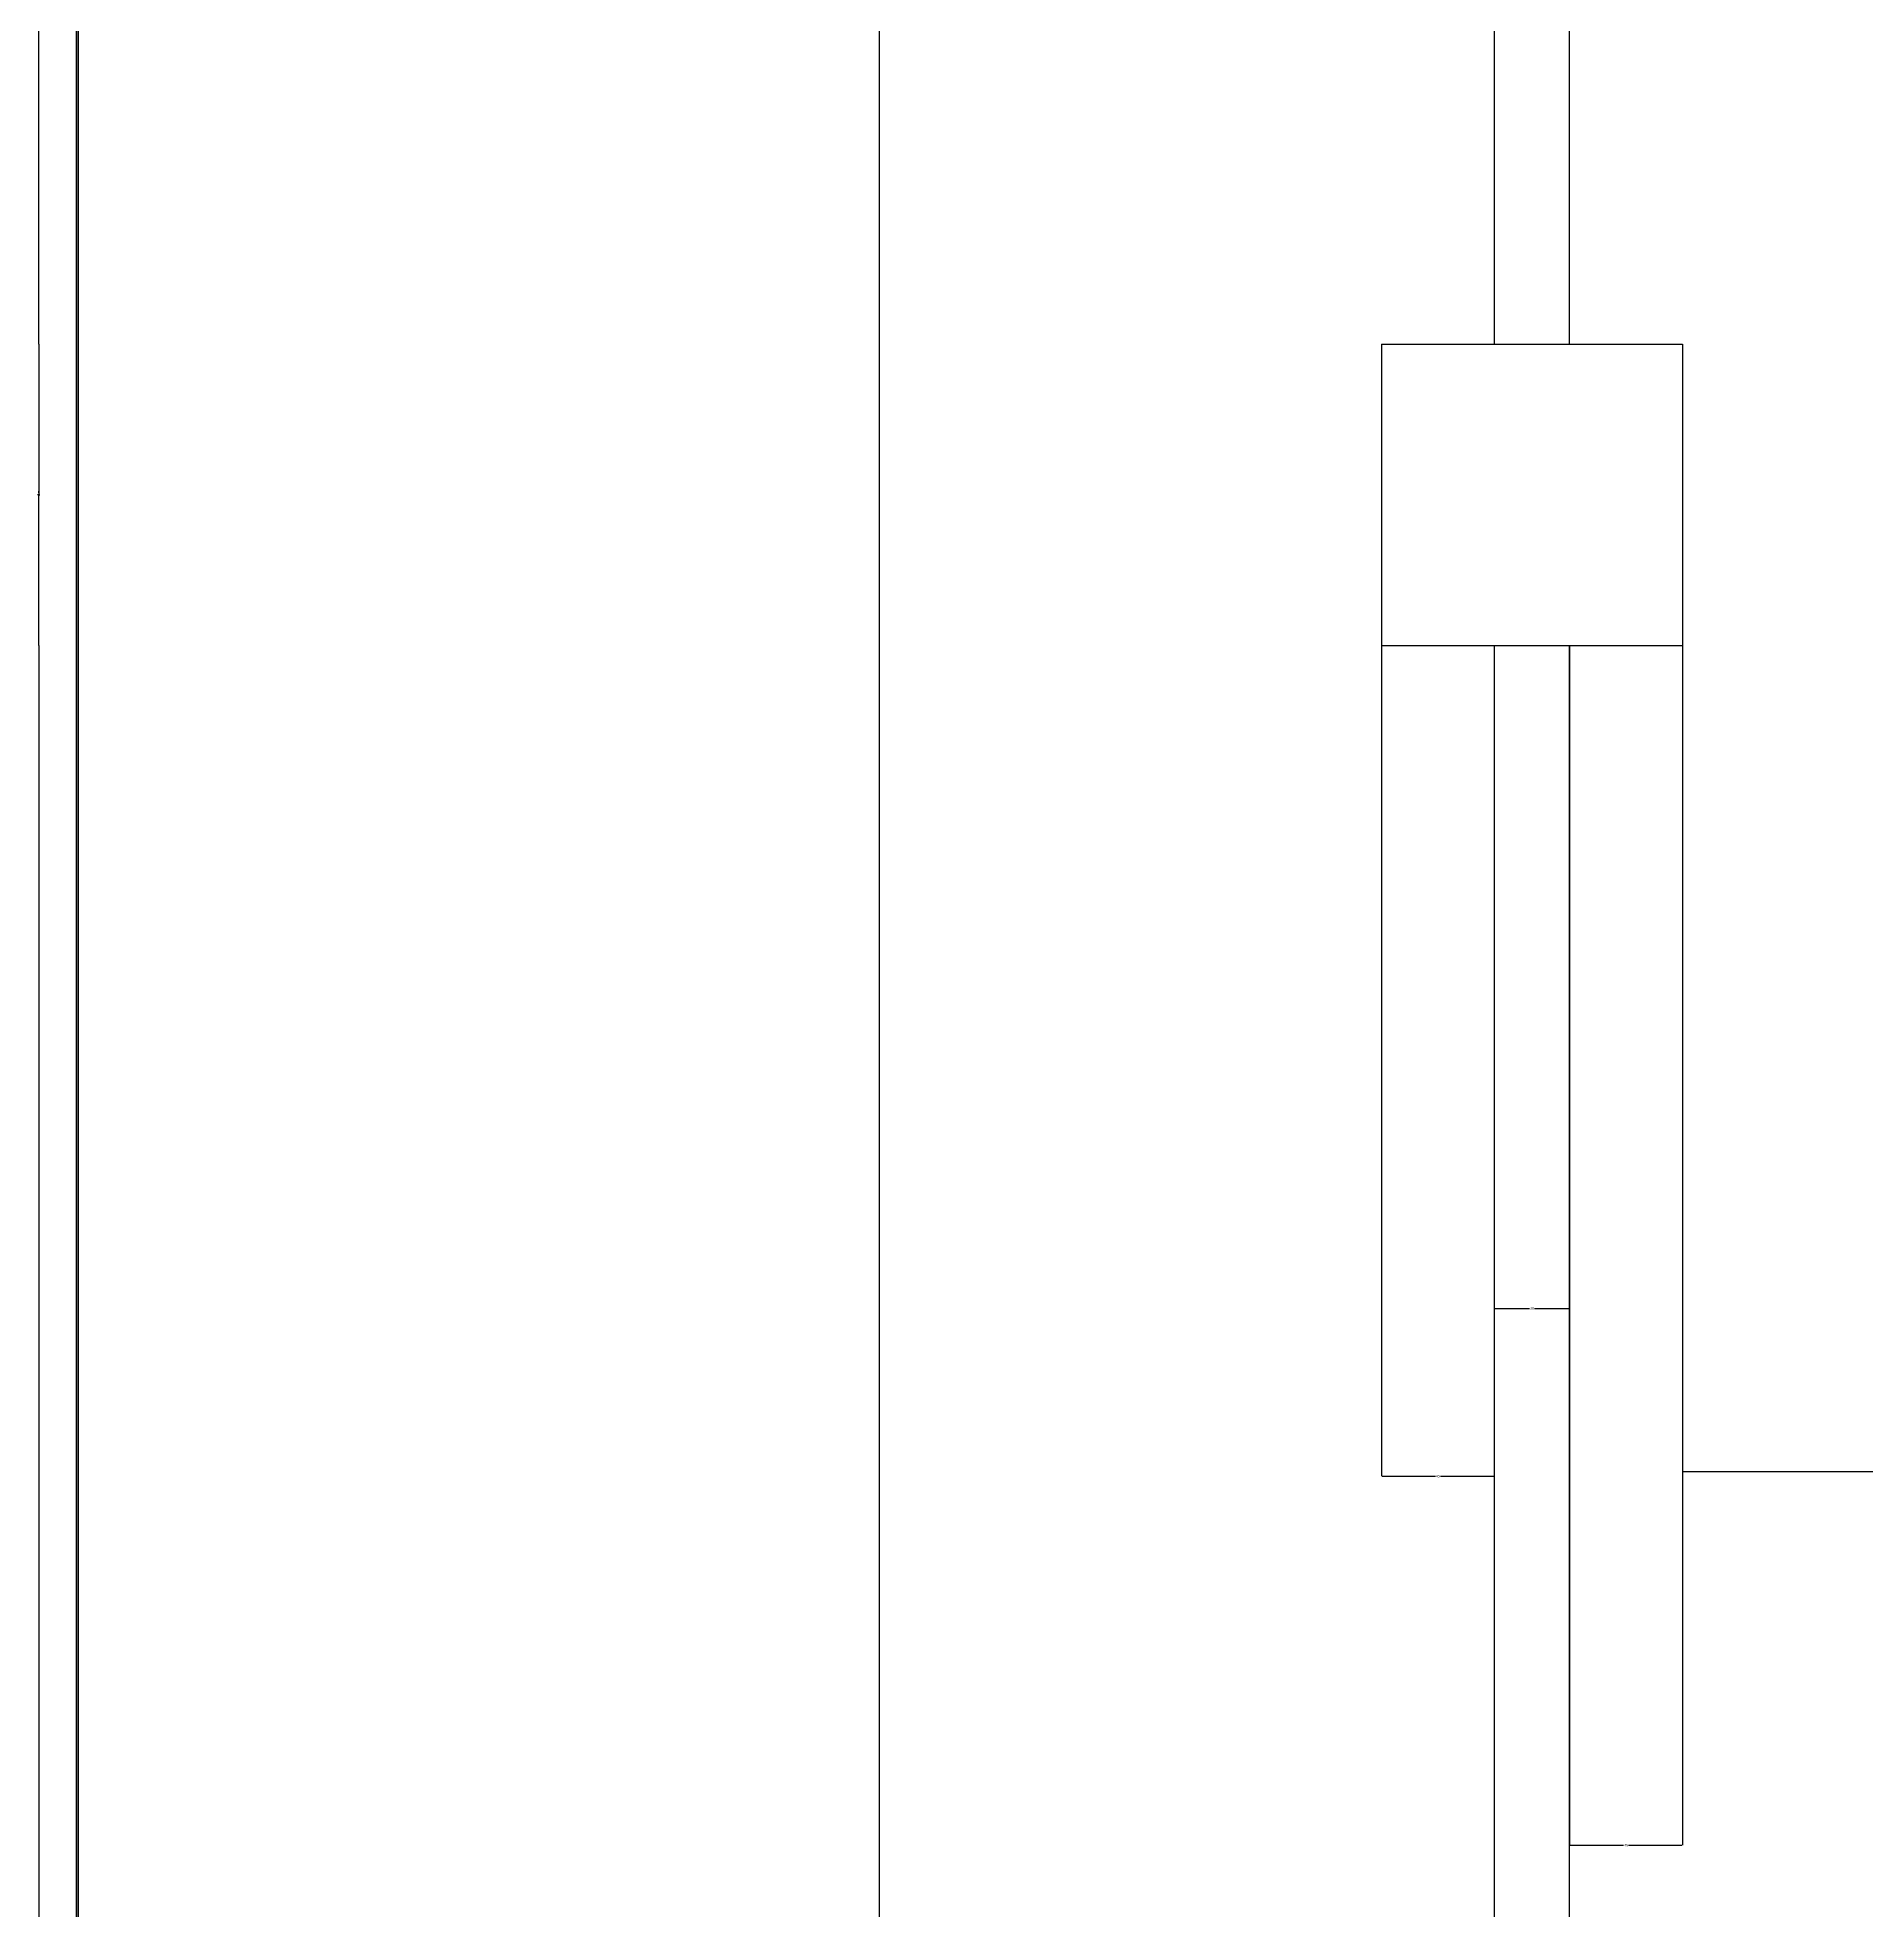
# Model space of a CAD drawing. Header units: metres. Extents: x -855790 to -837970, y 565220 to 577820.
# Drawn here: x -853055 to -852326, y 574017 to 574764 of the extents above; entities that cross this region are included whole.
import ezdxf

# ---------------------------------------------------------------- set-up
doc = ezdxf.new("R2010")
doc.units = ezdxf.units.M
for name, color, linetype in [('AXIS', 3, 'Continuous'), ('PUB_DIM', 3, 'Continuous'), ('WALL', 2, 'Continuous'), ('WINDOW', 3, 'Continuous')]:
    doc.layers.add(name, color=color, linetype=linetype)
doc.dimstyles.get("Standard").update_dxf_attribs({"dimtxt": 2.5, "dimasz": 2.5, "dimexe": 1.25, "dimexo": 0.625, "dimtad": 1, "dimcen": 2.5, "dimazin": 3, "dimtfac": 1, "dimtmove": 0, "dimatfit": 3})

# ---------------------------------------------------------------- blocks, each defined once
blk = doc.blocks.new('*D7')
for p, q in [((-853039.12, 576196.34), (-853039.12, 573871.24)), ((-853039.37, 573871.24), (-853039.62, 573871.24)), ((-853039.12, 571546.13), (-853039.12, 573871.24)), ((-853039.12, 573871.24), (-853039.12, 573871.24)), ((-853038.87, 573871.24), (-853038.62, 573871.24))]:
    blk.add_line(p, q)
at = {"layer": 'Defpoints'}
for p in [(-853039.12, 576196.34), (-853039.12, 573871.24), (-853039.12, 571546.13)]:
    blk.add_point(p, dxfattribs=at)
at = {"layer": 'PUB_DIM', "insert": (-853039.12, 573872.365), "char_height": 1, "attachment_point": 5}
blk.add_mtext('0', dxfattribs=at)
blk = doc.blocks.new('*D39')
for p, q in [((-852444.13, 574521.34), (-852444.13, 574043.5)), ((-852399.13, 574521.34), (-852399.13, 574043.5)), ((-852443.88, 574043.5), (-852422.63, 574043.5)), ((-852420.63, 574043.5), (-852399.38, 574043.5))]:
    blk.add_line(p, q)
at = {"layer": 'Defpoints'}
for p in [(-852444.13, 574521.34), (-852399.13, 574521.34), (-852444.13, 574043.5)]:
    blk.add_point(p, dxfattribs=at)
at = {"layer": 'PUB_DIM', "insert": (-852421.63, 574043.5), "char_height": 1, "attachment_point": 5}
blk.add_mtext('45', dxfattribs=at)
blk = doc.blocks.new('*D40')
for p, q in [((-852474.13, 574521.34), (-852474.13, 574257.32)), ((-852444.13, 574521.34), (-852444.13, 574257.32)), ((-852473.88, 574257.32), (-852460.13, 574257.32)), ((-852458.13, 574257.32), (-852444.38, 574257.32))]:
    blk.add_line(p, q)
at = {"layer": 'Defpoints'}
for p in [(-852474.13, 574521.34), (-852444.13, 574521.34), (-852474.13, 574257.32)]:
    blk.add_point(p, dxfattribs=at)
at = {"layer": 'PUB_DIM', "insert": (-852459.13, 574257.32), "char_height": 1, "attachment_point": 5}
blk.add_mtext('30', dxfattribs=at)
blk = doc.blocks.new('*D41')
for p, q in [((-852519.13, 574521.34), (-852519.13, 574190.5)), ((-852474.13, 574521.34), (-852474.13, 574190.5)), ((-852518.88, 574190.5), (-852497.63, 574190.5)), ((-852495.63, 574190.5), (-852474.38, 574190.5))]:
    blk.add_line(p, q)
at = {"layer": 'Defpoints'}
for p in [(-852519.13, 574521.34), (-852474.13, 574521.34), (-852519.13, 574190.5)]:
    blk.add_point(p, dxfattribs=at)
at = {"layer": 'PUB_DIM', "insert": (-852496.63, 574190.5), "char_height": 1, "attachment_point": 5}
blk.add_mtext('45', dxfattribs=at)
blk = doc.blocks.new('*D50')
for p, q in [((-853054.13, 575246.34), (-853054.13, 574943.84)), ((-853054.38, 574943.84), (-853054.63, 574943.84)), ((-853054.13, 574641.34), (-853054.13, 574943.84)), ((-853054.13, 574943.84), (-853054.13, 574943.84)), ((-853053.88, 574943.84), (-853053.63, 574943.84))]:
    blk.add_line(p, q)
at = {"layer": 'Defpoints'}
for p in [(-853054.13, 575246.34), (-853054.13, 574943.84), (-853054.13, 574641.34)]:
    blk.add_point(p, dxfattribs=at)
at = {"layer": 'AXIS', "insert": (-853054.13, 574944.965), "char_height": 1, "attachment_point": 5}
blk.add_mtext('0', dxfattribs=at)
blk = doc.blocks.new('*D52')
for p, q in [((-853054.13, 574521.34), (-853054.13, 573871.34)), ((-853054.38, 573871.34), (-853054.63, 573871.34)), ((-853054.13, 573221.34), (-853054.13, 573871.34)), ((-853054.13, 573871.34), (-853054.13, 573871.34)), ((-853053.88, 573871.34), (-853053.63, 573871.34))]:
    blk.add_line(p, q)
at = {"layer": 'Defpoints'}
for p in [(-853054.13, 574521.34), (-853054.13, 573871.34), (-853054.13, 573221.34)]:
    blk.add_point(p, dxfattribs=at)
at = {"layer": 'AXIS', "insert": (-853054.13, 573872.465), "char_height": 1, "attachment_point": 5}
blk.add_mtext('0', dxfattribs=at)
blk = doc.blocks.new('*D53')
for p, q in [((-853054.13, 574641.34), (-853054.13, 574581.34)), ((-853054.38, 574581.34), (-853054.63, 574581.34)), ((-853054.13, 574521.34), (-853054.13, 574581.34)), ((-853054.13, 574581.34), (-853054.13, 574581.34)), ((-853053.88, 574581.34), (-853053.63, 574581.34))]:
    blk.add_line(p, q)
at = {"layer": 'Defpoints'}
for p in [(-853054.13, 574641.34), (-853054.13, 574581.34), (-853054.13, 574521.34)]:
    blk.add_point(p, dxfattribs=at)
at = {"layer": 'AXIS', "insert": (-853054.13, 574582.465), "char_height": 1, "attachment_point": 5}
blk.add_mtext('0', dxfattribs=at)
blk = doc.blocks.new('*D57')
for p, q in [((-852399.13, 574521.34), (-852399.13, 574192.4)), ((-852214.13, 574521.34), (-852214.13, 574192.4)), ((-852398.88, 574192.4), (-852308.13, 574192.4)), ((-852305.13, 574192.4), (-852214.38, 574192.4))]:
    blk.add_line(p, q)
at = {"layer": 'Defpoints'}
for p in [(-852399.13, 574521.34), (-852214.13, 574521.34), (-852399.13, 574192.4)]:
    blk.add_point(p, dxfattribs=at)
at = {"layer": 'PUB_DIM', "insert": (-852306.63, 574192.4), "char_height": 1, "attachment_point": 5}
blk.add_mtext('185', dxfattribs=at)
blk = doc.blocks.new('*D63')
for p, q in [((-853038.38, 575371.4), (-853038.38, 573871.52)), ((-853039.21, 573871.52), (-853039.46, 573871.52)), ((-853038.96, 572371.4), (-853038.96, 573871.52)), ((-853038.38, 573871.52), (-853038.96, 573871.52)), ((-853038.13, 573871.52), (-853037.88, 573871.52))]:
    blk.add_line(p, q)
at = {"layer": 'Defpoints'}
for p in [(-853038.38, 575371.4), (-853038.38, 573871.52), (-853038.96, 572371.4)]:
    blk.add_point(p, dxfattribs=at)
at = {"layer": 'PUB_DIM', "insert": (-853038.67, 573870.395), "char_height": 1, "attachment_point": 5}
blk.add_mtext('0,58', dxfattribs=at)

msp = doc.modelspace()

# ---------------------------------------------------------------- linework, layer by layer
at = {"layer": 'WALL'}
for p, q in [((-853039.12, 571546.13), (-853039.12, 576196.34)), ((-852719.12, 571866.34), (-852719.12, 575876.34)), ((-852519.12, 574641.34), (-852519.12, 574521.34)), ((-852519.12, 574641.34), (-852399.12, 574641.34)), ((-852399.12, 574641.34), (-852399.12, 574521.34)), ((-852519.12, 574521.34), (-852399.12, 574521.34))]:
    msp.add_line(p, q, dxfattribs=at)
at = {"layer": 'WINDOW'}
for p, q in [((-852474.12, 574641.34), (-852474.12, 575386.34)), ((-852444.12, 574641.34), (-852444.12, 575356.34)), ((-852474.12, 573221.34), (-852474.12, 574521.34)), ((-852444.12, 573221.34), (-852444.12, 574521.34))]:
    msp.add_line(p, q, dxfattribs=at)

# ---------------------------------------------------------------- dimensions: what is measured, and where the dimension line sits
at = {"layer": 'AXIS'}
for base, p1, p2, picture, middle in [((-853054.13, 574943.84), (-853054.13, 575246.34), (-853054.13, 574641.34), '*D50', (-853054.13, 574944.965)), ((-853054.13, 574581.34), (-853054.13, 574641.34), (-853054.13, 574521.34), '*D53', (-853054.13, 574582.465)), ((-853054.13, 573871.34), (-853054.13, 574521.34), (-853054.13, 573221.34), '*D52', (-853054.13, 573872.465))]:
    dim = msp.add_linear_dim(base=base, p1=p1, p2=p2, dimstyle='Standard', dxfattribs=at)
    dim.commit()
    dim.dimension.update_dxf_attribs({"geometry": picture, "text_midpoint": middle})
at = {"layer": 'PUB_DIM'}
for base, p1, p2, picture, middle in [((-853039.12, 573871.24), (-853039.12, 576196.34), (-853039.12, 571546.13), '*D7', (-853039.12, 573872.365)), ((-853038.38, 573871.52), (-853038.38, 575371.4), (-853038.96, 572371.4), '*D63', (-853038.67, 573870.395)), ((-852519.13, 574190.5), (-852519.13, 574521.34), (-852474.13, 574521.34), '*D41', (-852496.63, 574190.5)), ((-852474.13, 574257.32), (-852474.13, 574521.34), (-852444.13, 574521.34), '*D40', (-852459.13, 574257.32)), ((-852444.13, 574043.5), (-852444.13, 574521.34), (-852399.13, 574521.34), '*D39', (-852421.63, 574043.5)), ((-852399.13, 574192.4), (-852399.13, 574521.34), (-852214.13, 574521.34), '*D57', (-852306.63, 574192.4))]:
    dim = msp.add_linear_dim(base=base, p1=p1, p2=p2, dimstyle='Standard', dxfattribs=at)
    dim.commit()
    dim.dimension.update_dxf_attribs({"geometry": picture, "text_midpoint": middle})

doc.saveas('drawing.dxf')
